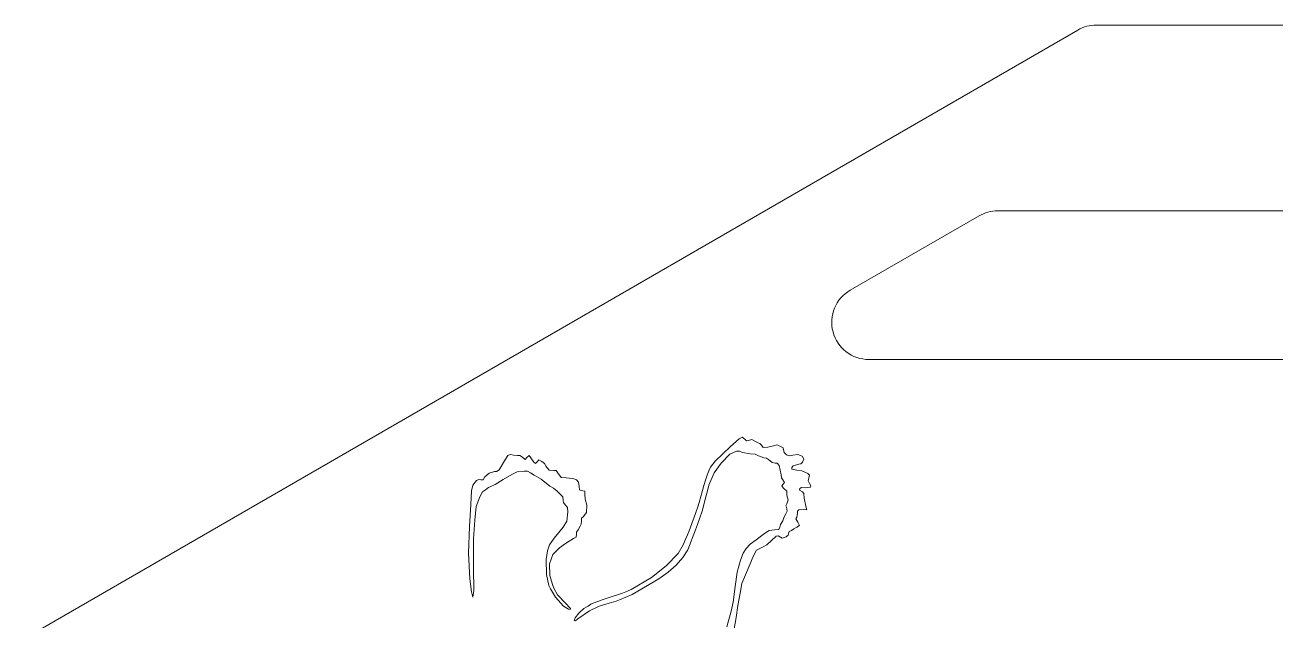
# Model space of a CAD drawing. Header units: inches. Extents: x 0.5 to 16.5, y 0.5 to 16.
# Drawn here: x 0.62 to 9.04, y 11.49 to 15.5 of the extents above; entities that cross this region are included whole.
import ezdxf

# ---------------------------------------------------------------- set-up
doc = ezdxf.new("R2010")
doc.units = ezdxf.units.IN
doc.header["$MEASUREMENT"] = 0

msp = doc.modelspace()

# ---------------------------------------------------------------- linework, layer by layer
at = {"color": 7, "linetype": 'Continuous', "lineweight": 15}
for p, q in [((7.8349, 15.5), (10.933, 15.5)), ((7.7099, 15.4665), (0.625, 11.376)), ((12, 14.25), (7.1699, 14.25)), ((7.0449, 14.2165), (6.1788, 13.7165)), ((6.3038, 13.25), (12.2, 13.25)), ((5.3722, 12.6642), (5.4319, 12.7164)), ((5.4319, 12.7164), (5.4511, 12.7277)), ((5.4511, 12.7277), (5.4692, 12.7139)), ((5.4692, 12.7139), (5.4809, 12.703)), ((5.2697, 12.5659), (5.3722, 12.6642)), ((5.4127, 12.6339), (5.3675, 12.6123)), ((5.4338, 12.6331), (5.4127, 12.6339)), ((5.4537, 12.6244), (5.4338, 12.6331)), ((5.4809, 12.703), (5.4926, 12.7055)), ((5.4926, 12.7055), (5.5164, 12.7113)), ((5.5164, 12.7113), (5.5357, 12.7007)), ((5.5357, 12.7007), (5.5586, 12.6896)), ((5.5586, 12.6896), (5.5705, 12.6855)), ((5.5705, 12.6855), (5.5801, 12.6731)), ((5.5801, 12.6731), (5.5921, 12.6591)), ((5.5921, 12.6591), (5.6233, 12.6598)), ((5.6233, 12.6598), (5.6708, 12.6712)), ((5.6708, 12.6712), (5.6825, 12.6762)), ((5.6825, 12.6762), (5.6913, 12.673)), ((5.6913, 12.673), (5.7145, 12.6624)), ((5.7145, 12.6624), (5.7268, 12.6562)), ((5.7268, 12.6562), (5.7284, 12.6437)), ((5.7284, 12.6437), (5.733, 12.6244)), ((3.8157, 12.5078), (3.8593, 12.5785)), ((3.8593, 12.5785), (3.8747, 12.6035)), ((3.8747, 12.6035), (3.8902, 12.6109)), ((3.8902, 12.6109), (3.9136, 12.6062)), ((3.9136, 12.6062), (3.9383, 12.6035)), ((3.9383, 12.6035), (3.9554, 12.6035)), ((3.9554, 12.6035), (3.973, 12.5923)), ((3.973, 12.5923), (3.9908, 12.5773)), ((3.9908, 12.5773), (4.0023, 12.5918)), ((4.0023, 12.5918), (4.0179, 12.6052)), ((4.0179, 12.6052), (4.0293, 12.5882)), ((4.0293, 12.5882), (4.0493, 12.5592)), ((4.0493, 12.5592), (4.0613, 12.5513)), ((4.0613, 12.5513), (4.0717, 12.5618)), ((4.0717, 12.5618), (4.0819, 12.5753)), ((4.0819, 12.5753), (4.1022, 12.5644)), ((4.1022, 12.5644), (4.12, 12.5505)), ((4.12, 12.5505), (4.1327, 12.5305)), ((5.2387, 12.5266), (5.2697, 12.5659)), ((5.3093, 12.5525), (5.2621, 12.4869)), ((5.3675, 12.6123), (5.3093, 12.5525)), ((5.5058, 12.6146), (5.4537, 12.6244)), ((5.5391, 12.6121), (5.5058, 12.6146)), ((5.56, 12.6021), (5.5391, 12.6121)), ((5.5969, 12.5896), (5.56, 12.6021)), ((5.6149, 12.5865), (5.5969, 12.5896)), ((5.629, 12.5766), (5.6149, 12.5865)), ((5.6534, 12.5574), (5.629, 12.5766)), ((5.673, 12.5537), (5.6534, 12.5574)), ((5.6872, 12.5517), (5.673, 12.5537)), ((5.6995, 12.536), (5.6872, 12.5517)), ((5.733, 12.6244), (5.7485, 12.6096)), ((5.7485, 12.6096), (5.7698, 12.6023)), ((5.7698, 12.6023), (5.7919, 12.6056)), ((5.7919, 12.6056), (5.8266, 12.6115)), ((5.8325, 12.5452), (5.7948, 12.5338)), ((5.8266, 12.6115), (5.8542, 12.599)), ((5.8466, 12.5486), (5.8325, 12.5452)), ((5.8573, 12.5589), (5.8466, 12.5486)), ((5.8542, 12.599), (5.8656, 12.58)), ((5.8656, 12.58), (5.8573, 12.5589)), ((3.7079, 12.4399), (3.7185, 12.4598)), ((3.7185, 12.4598), (3.7493, 12.4854)), ((3.7493, 12.4854), (3.7838, 12.4974)), ((3.7838, 12.4974), (3.7987, 12.4955)), ((3.7987, 12.4955), (3.8157, 12.5078)), ((3.9006, 12.4774), (3.8427, 12.4433)), ((3.938, 12.4936), (3.9006, 12.4774)), ((3.9833, 12.4984), (3.938, 12.4936)), ((4.0072, 12.4986), (3.9833, 12.4984)), ((4.0258, 12.4873), (4.0072, 12.4986)), ((4.0509, 12.473), (4.0258, 12.4873)), ((4.0987, 12.4441), (4.0509, 12.473)), ((4.1327, 12.5305), (4.1525, 12.5054)), ((4.1525, 12.5054), (4.1831, 12.5036)), ((4.1831, 12.5036), (4.1984, 12.5035)), ((4.1984, 12.5035), (4.2093, 12.4892)), ((4.2093, 12.4892), (4.2336, 12.4569)), ((5.205, 12.4383), (5.2163, 12.4715)), ((5.2163, 12.4715), (5.2274, 12.5008)), ((5.2274, 12.5008), (5.2387, 12.5266)), ((5.2621, 12.4869), (5.2274, 12.4041)), ((5.7126, 12.4747), (5.6995, 12.536)), ((5.7162, 12.4542), (5.7126, 12.4747)), ((5.7948, 12.5338), (5.7853, 12.5229)), ((5.7853, 12.5229), (5.786, 12.5114)), ((5.786, 12.5114), (5.819, 12.5063)), ((5.819, 12.5063), (5.8524, 12.5007)), ((5.8524, 12.5007), (5.868, 12.495)), ((5.868, 12.495), (5.8937, 12.4836)), ((5.8937, 12.4836), (5.9041, 12.4711)), ((5.9041, 12.4711), (5.9, 12.4526)), ((3.63, 12.366), (3.6393, 12.4045)), ((3.6393, 12.4045), (3.664, 12.4367)), ((3.664, 12.4367), (3.6779, 12.4425)), ((3.6779, 12.4425), (3.6915, 12.4405)), ((3.6915, 12.4405), (3.7079, 12.4399)), ((3.744, 12.3895), (3.7242, 12.3744)), ((3.7597, 12.3952), (3.744, 12.3895)), ((3.7889, 12.4095), (3.7597, 12.3952)), ((3.8427, 12.4433), (3.7889, 12.4095)), ((4.1559, 12.3988), (4.0987, 12.4441)), ((4.1825, 12.3841), (4.1559, 12.3988)), ((4.2057, 12.3649), (4.1825, 12.3841)), ((4.2336, 12.4569), (4.2665, 12.4536)), ((4.2665, 12.4536), (4.3114, 12.4485)), ((4.3114, 12.4485), (4.3367, 12.4396)), ((4.3367, 12.4396), (4.35, 12.4239)), ((4.35, 12.4239), (4.3531, 12.3946)), ((4.3531, 12.3946), (4.3569, 12.3742)), ((5.1831, 12.369), (5.194, 12.4035)), ((5.194, 12.4035), (5.205, 12.4383)), ((5.2274, 12.4041), (5.219, 12.3748)), ((5.7258, 12.4399), (5.7162, 12.4542)), ((5.7169, 12.3971), (5.7242, 12.4097)), ((5.7323, 12.3816), (5.7169, 12.3971)), ((5.7242, 12.4097), (5.7349, 12.4223)), ((5.7349, 12.4223), (5.7258, 12.4399)), ((5.7507, 12.3653), (5.7323, 12.3816)), ((5.8394, 12.3824), (5.8366, 12.3721)), ((5.851, 12.3884), (5.8394, 12.3824)), ((5.8751, 12.3875), (5.851, 12.3884)), ((5.9109, 12.3913), (5.8751, 12.3875)), ((5.9, 12.4526), (5.896, 12.4334)), ((5.896, 12.4334), (5.905, 12.4165)), ((5.905, 12.4165), (5.9131, 12.4012)), ((5.9131, 12.4012), (5.9109, 12.3913)), ((3.6254, 12.2757), (3.63, 12.366)), ((3.6858, 12.3259), (3.6614, 12.2601)), ((3.7046, 12.359), (3.6858, 12.3259)), ((3.7242, 12.3744), (3.7046, 12.359)), ((4.2278, 12.3423), (4.2057, 12.3649)), ((4.2445, 12.327), (4.2278, 12.3423)), ((4.2471, 12.3026), (4.2445, 12.327)), ((4.2479, 12.2885), (4.2471, 12.3026)), ((4.3569, 12.3742), (4.379, 12.3674)), ((4.379, 12.3674), (4.3924, 12.3644)), ((4.3924, 12.3644), (4.3912, 12.345)), ((4.3912, 12.345), (4.3954, 12.3103)), ((4.3954, 12.3103), (4.4067, 12.2696)), ((5.1607, 12.2889), (5.1718, 12.3285)), ((5.1718, 12.3285), (5.1831, 12.369)), ((5.2057, 12.3263), (5.1829, 12.23)), ((5.219, 12.3748), (5.2057, 12.3263)), ((5.7519, 12.3426), (5.7507, 12.3653)), ((5.7515, 12.279), (5.7604, 12.306)), ((5.7547, 12.326), (5.7519, 12.3426)), ((5.7604, 12.306), (5.7547, 12.326)), ((5.8366, 12.3721), (5.8579, 12.3589)), ((5.8579, 12.3589), (5.867, 12.3475)), ((5.867, 12.3475), (5.8692, 12.3172)), ((5.8692, 12.3172), (5.8801, 12.2633)), ((3.6156, 12.1257), (3.6254, 12.2757)), ((3.6614, 12.2601), (3.6529, 12.1702)), ((4.2605, 12.2732), (4.2479, 12.2885)), ((4.2746, 12.2547), (4.2605, 12.2732)), ((4.2705, 12.1632), (4.2771, 12.2249)), ((4.2771, 12.2249), (4.2746, 12.2547)), ((4.4027, 12.2207), (4.3806, 12.1913)), ((4.4067, 12.2696), (4.4027, 12.2207)), ((5.1023, 12.1221), (5.1363, 12.2146)), ((5.1363, 12.2146), (5.1524, 12.2599)), ((5.1829, 12.23), (5.151, 12.1396)), ((5.1524, 12.2599), (5.1607, 12.2889)), ((5.7329, 12.1919), (5.744, 12.2119)), ((5.744, 12.2119), (5.7548, 12.2302)), ((5.7455, 12.2664), (5.7515, 12.279)), ((5.7487, 12.2556), (5.7455, 12.2664)), ((5.7548, 12.2302), (5.7487, 12.2556)), ((5.8242, 12.2149), (5.8191, 12.1897)), ((5.8245, 12.2302), (5.8242, 12.2149)), ((5.8315, 12.2398), (5.8245, 12.2302)), ((5.8621, 12.24), (5.8315, 12.2398)), ((5.8855, 12.2398), (5.8621, 12.24)), ((5.8801, 12.2633), (5.8855, 12.2398)), ((3.6083, 11.9462), (3.6156, 12.1257)), ((3.6529, 12.1702), (3.643, 12.0442)), ((4.2475, 12.1216), (4.2705, 12.1632)), ((4.3607, 12.1285), (4.3469, 12.1031)), ((4.3668, 12.1427), (4.3607, 12.1285)), ((4.3693, 12.165), (4.3668, 12.1427)), ((4.3806, 12.1913), (4.369, 12.1816)), ((4.369, 12.1816), (4.3693, 12.165)), ((5.151, 12.1396), (5.1381, 12.1035)), ((5.7037, 12.1222), (5.7089, 12.1404)), ((5.7089, 12.1404), (5.7254, 12.164)), ((5.7254, 12.164), (5.7329, 12.1919)), ((5.8194, 12.123), (5.7996, 12.1119)), ((5.8191, 12.1897), (5.8116, 12.1771)), ((5.8116, 12.1771), (5.8252, 12.1566)), ((5.836, 12.1324), (5.8194, 12.123)), ((5.8252, 12.1566), (5.836, 12.1324)), ((3.643, 12.0442), (3.6422, 11.847)), ((4.1544, 12.0028), (4.1864, 12.0491)), ((4.1864, 12.0491), (4.2475, 12.1216)), ((4.3158, 12.0452), (4.2866, 12.0285)), ((4.333, 12.0543), (4.3158, 12.0452)), ((4.3364, 12.0749), (4.333, 12.0543)), ((4.337, 12.0886), (4.3364, 12.0749)), ((4.3469, 12.1031), (4.337, 12.0886)), ((5.054, 12.0023), (5.0718, 12.0452)), ((5.0718, 12.0452), (5.0829, 12.0702)), ((5.0829, 12.0702), (5.094, 12.0971)), ((5.1381, 12.1035), (5.0851, 11.97)), ((5.094, 12.0971), (5.1023, 12.1221)), ((5.5458, 12.036), (5.6024, 12.0785)), ((5.6024, 12.0785), (5.6329, 12.1004)), ((5.6329, 12.1004), (5.6684, 12.1041)), ((5.6788, 12.0624), (5.6483, 12.0331)), ((5.6684, 12.1041), (5.6979, 12.1057)), ((5.6928, 12.0631), (5.6788, 12.0624)), ((5.721, 12.0482), (5.6928, 12.0631)), ((5.6979, 12.1057), (5.7037, 12.1222)), ((5.7461, 12.0566), (5.721, 12.0482)), ((5.7609, 12.0679), (5.7461, 12.0566)), ((5.7637, 12.0772), (5.7609, 12.0679)), ((5.7671, 12.093), (5.7637, 12.0772)), ((5.7834, 12.1007), (5.7671, 12.093)), ((5.7996, 12.1119), (5.7834, 12.1007)), ((4.1331, 11.9053), (4.1403, 11.9619)), ((4.1403, 11.9619), (4.1544, 12.0028)), ((4.2212, 11.984), (4.1777, 11.9388)), ((4.262, 12.0119), (4.2212, 11.984)), ((4.2866, 12.0285), (4.262, 12.0119)), ((5.0197, 11.9461), (5.054, 12.0023)), ((5.0851, 11.97), (5.0527, 11.9189)), ((5.4578, 11.9463), (5.478, 11.9793)), ((5.478, 11.9793), (5.5055, 12.0069)), ((5.5055, 12.0069), (5.5458, 12.036)), ((5.5485, 11.9669), (5.5224, 11.9193)), ((5.5922, 11.9904), (5.5485, 11.9669)), ((5.6166, 12.0034), (5.5922, 11.9904)), ((5.6483, 12.0331), (5.6166, 12.0034)), ((3.6175, 11.7757), (3.6083, 11.9462)), ((4.1335, 11.8039), (4.1331, 11.9053)), ((4.1777, 11.9388), (4.1554, 11.8765)), ((4.1554, 11.8765), (4.1574, 11.798)), ((4.9402, 11.8626), (5.0197, 11.9461)), ((5.0527, 11.9189), (5.0076, 11.8675)), ((5.4171, 11.8199), (5.4392, 11.9007)), ((5.4392, 11.9007), (5.4578, 11.9463)), ((5.5055, 11.8759), (5.4494, 11.7424)), ((5.5224, 11.9193), (5.5055, 11.8759)), ((3.6422, 11.847), (3.6457, 11.6952)), ((4.1504, 11.7306), (4.1335, 11.8039)), ((4.1574, 11.798), (4.1738, 11.7369)), ((4.8413, 11.7834), (4.9402, 11.8626)), ((4.9523, 11.8185), (4.8895, 11.7745)), ((5.0076, 11.8675), (4.9523, 11.8185)), ((5.4049, 11.7231), (5.4171, 11.8199)), ((3.6305, 11.6882), (3.6175, 11.7757)), ((4.1607, 11.7071), (4.1504, 11.7306)), ((4.1947, 11.6523), (4.1607, 11.7071)), ((4.1738, 11.7369), (4.1829, 11.7119)), ((4.1829, 11.7119), (4.2084, 11.6677)), ((4.6791, 11.6919), (4.7045, 11.7036)), ((4.7045, 11.7036), (4.8413, 11.7834)), ((4.8895, 11.7745), (4.7107, 11.6693)), ((5.3916, 11.6175), (5.4049, 11.7231)), ((5.4494, 11.7424), (5.4368, 11.6785)), ((3.6384, 11.6507), (3.6305, 11.6882)), ((3.6457, 11.6952), (3.6384, 11.6507)), ((4.2494, 11.5907), (4.1947, 11.6523)), ((4.2084, 11.6677), (4.261, 11.6123)), ((4.449, 11.6119), (4.4788, 11.623)), ((4.4788, 11.623), (4.5083, 11.6341)), ((4.5083, 11.6341), (4.543, 11.6443)), ((4.543, 11.6443), (4.6458, 11.679)), ((4.6024, 11.6253), (4.5567, 11.6112)), ((4.6258, 11.634), (4.6024, 11.6253)), ((4.7107, 11.6693), (4.6258, 11.634)), ((4.6458, 11.679), (4.6791, 11.6919)), ((5.3779, 11.5563), (5.3916, 11.6175)), ((5.4368, 11.6785), (5.4224, 11.5952)), ((4.2832, 11.5699), (4.2494, 11.5907)), ((4.261, 11.6123), (4.2968, 11.5761)), ((4.2932, 11.5694), (4.2832, 11.5699)), ((4.2968, 11.5761), (4.2932, 11.5694)), ((4.3264, 11.5124), (4.3516, 11.5433)), ((4.4228, 11.5599), (4.3454, 11.5045)), ((4.3516, 11.5433), (4.3848, 11.5739)), ((4.3848, 11.5739), (4.4144, 11.5918)), ((4.4144, 11.5918), (4.4331, 11.6037)), ((4.4895, 11.5897), (4.4228, 11.5599)), ((4.4331, 11.6037), (4.449, 11.6119)), ((4.5122, 11.5977), (4.4895, 11.5897)), ((4.5567, 11.6112), (4.5122, 11.5977)), ((5.3468, 11.4527), (5.3779, 11.5563)), ((5.4224, 11.5952), (5.4105, 11.5146)), ((4.3211, 11.4937), (4.3264, 11.5124)), ((4.33, 11.4926), (4.3211, 11.4937)), ((4.3454, 11.5045), (4.33, 11.4926)), ((5.4105, 11.5146), (5.3906, 11.401))]:
    msp.add_line(p, q, dxfattribs=at)
for centre, start, end in [((7.8349, 15.25), 90, 120), ((7.1699, 14), 90, 120), ((6.3038, 13.5), 120, 270)]:
    msp.add_arc(centre, 0.25, start, end, dxfattribs=at)

doc.saveas('drawing.dxf')
